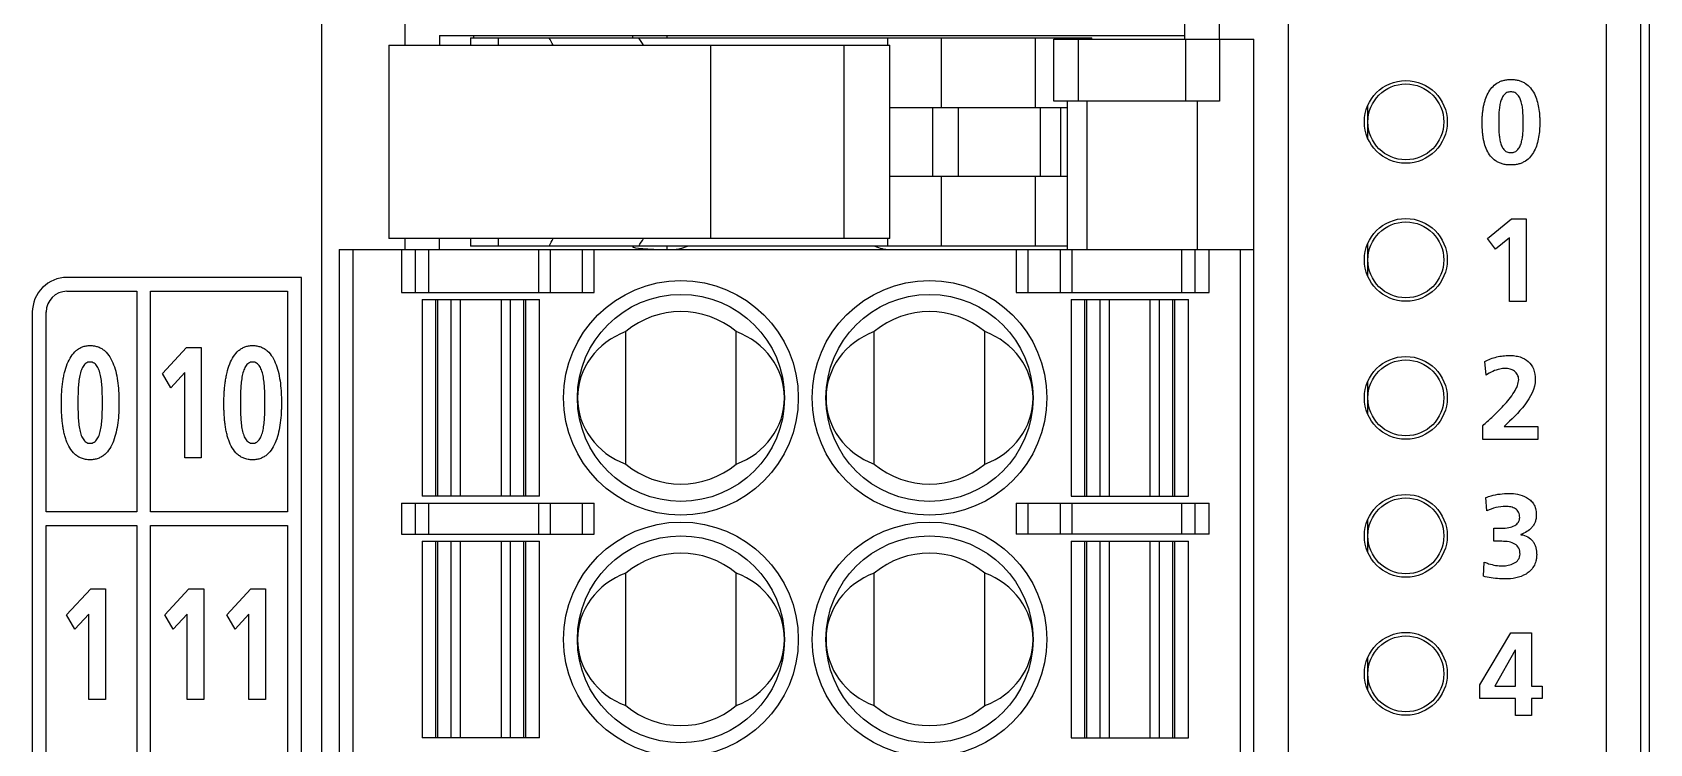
# Model space of a CAD drawing. Extents: x 174.2 to 222.4, y 163.3 to 260.6.
# Drawn here: x 198.98 to 222.41, y 200.47 to 210.78 of the extents above; entities that cross this region are included whole.
import ezdxf

# ---------------------------------------------------------------- set-up
doc = ezdxf.new("R2010")
doc.units = 0
doc.header["$LTSCALE"] = 23.1
doc.layers.get('0').update_dxf_attribs({"linetype": 'CONTINUOUS'})

msp = doc.modelspace()

# ---------------------------------------------------------------- linework, layer by layer
at = {"color": 7, "linetype": 'Continuous'}
for p, q in [((221.773, 257.635), (221.773, 167.635)), ((222.273, 257.135), (222.273, 168.135)), ((203.173, 172.235), (203.173, 250.235)), ((217.173, 172.235), (217.173, 250.235)), ((222.405, 179.335), (222.405, 217.335)), ((204.373, 211.895), (204.373, 210.595)), ((215.673, 210.685), (215.673, 211.785)), ((216.173, 210.685), (216.173, 211.785)), ((204.873, 210.735), (215.673, 210.735)), ((204.873, 210.735), (204.873, 210.595)), ((205.324, 210.705), (214.323, 210.705)), ((205.324, 210.705), (205.324, 210.595)), ((205.373, 210.705), (205.373, 210.735)), ((205.723, 210.705), (205.723, 210.595)), ((207.673, 210.735), (207.673, 210.705)), ((208.173, 210.705), (208.173, 210.735)), ((211.371, 210.595), (211.371, 210.705)), ((212.148, 209.695), (212.148, 210.705)), ((213.51, 209.695), (213.51, 210.705)), ((213.773, 210.685), (216.673, 210.685)), ((213.773, 209.785), (213.773, 210.685)), ((214.124, 210.705), (214.124, 210.685)), ((214.131, 209.785), (214.131, 210.685)), ((214.323, 210.685), (214.323, 210.705)), ((215.68, 210.685), (215.68, 209.785)), ((216.173, 210.685), (216.173, 209.785)), ((216.673, 172.285), (216.673, 210.685)), ((204.14, 210.595), (211.4, 210.595)), ((204.14, 210.595), (204.14, 207.795)), ((208.806, 207.795), (208.806, 210.595)), ((210.73, 210.595), (210.73, 207.795)), ((211.4, 207.795), (211.4, 210.595)), ((211.4, 209.695), (213.973, 209.695)), ((212.019, 209.695), (212.019, 208.695)), ((212.389, 209.695), (212.389, 208.695)), ((213.578, 209.695), (213.578, 208.695)), ((216.173, 209.785), (213.773, 209.785)), ((213.875, 208.695), (213.875, 209.695)), ((213.973, 207.635), (213.973, 209.785)), ((214.259, 207.635), (214.259, 209.785)), ((215.852, 209.785), (215.852, 207.635)), ((218.323, 209.485), (218.323, 209.724)), ((218.323, 209.247), (218.323, 209.484)), ((213.875, 208.695), (211.4, 208.695)), ((212.148, 207.685), (212.148, 208.695)), ((213.51, 207.685), (213.51, 208.695)), ((213.973, 208.695), (213.881, 208.695)), ((220.054, 207.797), (220.404, 208.079)), ((220.404, 208.079), (220.617, 208.079)), ((220.617, 208.079), (220.617, 206.881)), ((220.377, 207.806), (220.174, 207.641)), ((220.377, 206.881), (220.377, 207.806)), ((203.423, 207.635), (216.673, 207.635)), ((203.423, 207.635), (203.423, 175.335)), ((203.623, 175.335), (203.623, 207.635)), ((211.4, 207.795), (204.14, 207.795)), ((204.323, 207.635), (204.323, 207.01)), ((204.373, 207.795), (204.373, 207.635)), ((204.523, 207.635), (204.523, 207.01)), ((204.723, 207.01), (204.723, 207.635)), ((204.873, 207.635), (204.873, 207.795)), ((205.324, 207.795), (205.324, 207.685)), ((213.973, 207.685), (205.324, 207.685)), ((205.723, 207.795), (205.723, 207.685)), ((206.308, 207.635), (206.308, 207.01)), ((206.481, 207.01), (206.481, 207.635)), ((206.943, 207.635), (206.943, 207.01)), ((207.116, 207.01), (207.116, 207.635)), ((207.673, 207.685), (207.673, 207.679)), ((208.173, 207.635), (208.173, 207.685)), ((211.371, 207.685), (211.371, 207.795)), ((213.231, 207.635), (213.231, 207.01)), ((213.404, 207.01), (213.404, 207.635)), ((213.866, 207.635), (213.866, 207.01)), ((214.039, 207.01), (214.039, 207.635)), ((215.623, 207.635), (215.623, 207.01)), ((215.823, 207.01), (215.823, 207.635)), ((216.023, 207.01), (216.023, 207.635)), ((216.473, 207.635), (216.473, 175.335)), ((218.323, 207.485), (218.323, 207.724)), ((220.174, 207.641), (220.054, 207.797)), ((218.323, 207.247), (218.323, 207.484)), ((202.875, 207.23), (199.477, 207.23)), ((202.875, 179.237), (202.875, 207.23)), ((199.477, 207.03), (200.489, 207.03)), ((200.489, 207.03), (200.489, 203.833)), ((200.689, 207.03), (202.675, 207.03)), ((200.689, 203.833), (200.689, 207.03)), ((202.675, 207.03), (202.675, 203.833)), ((204.323, 207.01), (207.116, 207.01)), ((204.623, 206.91), (206.323, 206.91)), ((204.623, 206.91), (204.623, 204.06)), ((204.823, 204.06), (204.823, 206.91)), ((204.848, 206.91), (204.848, 204.06)), ((205.046, 204.06), (205.046, 206.91)), ((205.176, 206.91), (205.176, 204.06)), ((205.771, 204.06), (205.771, 206.91)), ((205.901, 206.91), (205.901, 204.06)), ((206.099, 204.06), (206.099, 206.91)), ((206.123, 206.91), (206.123, 204.06)), ((206.323, 204.06), (206.323, 206.91)), ((213.231, 207.01), (216.023, 207.01)), ((214.023, 206.91), (215.723, 206.91)), ((214.023, 206.91), (214.023, 204.06)), ((214.223, 204.06), (214.223, 206.91)), ((214.248, 206.91), (214.248, 204.06)), ((214.446, 204.06), (214.446, 206.91)), ((214.576, 206.91), (214.576, 204.06)), ((215.171, 204.06), (215.171, 206.91)), ((215.301, 206.91), (215.301, 204.06)), ((215.499, 204.06), (215.499, 206.91)), ((215.523, 206.91), (215.523, 204.06)), ((215.723, 204.06), (215.723, 206.91)), ((220.617, 206.881), (220.377, 206.881)), ((198.977, 206.73), (198.977, 179.737)), ((199.177, 203.833), (199.177, 206.73)), ((207.573, 204.525), (207.573, 206.446)), ((209.173, 204.525), (209.173, 206.446)), ((211.173, 204.525), (211.173, 206.446)), ((212.773, 204.525), (212.773, 206.446)), ((200.861, 205.84), (201.212, 206.216)), ((201.212, 206.216), (201.425, 206.216)), ((201.425, 206.216), (201.425, 204.615)), ((220.035, 205.815), (220.016, 206.014)), ((200.982, 205.631), (200.861, 205.84)), ((201.184, 205.851), (200.982, 205.631)), ((201.184, 204.615), (201.184, 205.851)), ((218.323, 205.485), (218.323, 205.724)), ((218.323, 205.247), (218.323, 205.484)), ((219.989, 204.881), (219.989, 205.082)), ((220.296, 205.07), (220.786, 205.07)), ((220.786, 205.07), (220.786, 204.881)), ((220.786, 204.881), (219.989, 204.881)), ((201.425, 204.615), (201.184, 204.615)), ((206.323, 204.06), (204.623, 204.06)), ((214.023, 204.06), (215.723, 204.06)), ((200.489, 203.833), (199.177, 203.833)), ((202.675, 203.833), (200.689, 203.833)), ((204.323, 203.96), (207.116, 203.96)), ((204.323, 203.96), (204.323, 203.51)), ((204.523, 203.96), (204.523, 203.51)), ((204.723, 203.51), (204.723, 203.96)), ((206.308, 203.96), (206.308, 203.51)), ((206.481, 203.51), (206.481, 203.96)), ((206.943, 203.96), (206.943, 203.51)), ((207.116, 203.51), (207.116, 203.96)), ((213.231, 203.96), (216.023, 203.96)), ((213.231, 203.96), (213.231, 203.51)), ((213.404, 203.51), (213.404, 203.96)), ((213.866, 203.96), (213.866, 203.51)), ((214.039, 203.51), (214.039, 203.96)), ((215.623, 203.96), (215.623, 203.51)), ((215.823, 203.51), (215.823, 203.96)), ((216.023, 203.51), (216.023, 203.96)), ((220.047, 203.847), (220.034, 204.04)), ((199.177, 203.633), (200.489, 203.633)), ((199.177, 200.332), (199.177, 203.633)), ((200.489, 203.633), (200.489, 200.332)), ((200.689, 203.633), (202.675, 203.633)), ((200.689, 200.332), (200.689, 203.633)), ((202.675, 203.633), (202.675, 200.332)), ((218.323, 203.485), (218.323, 203.724)), ((220.147, 203.595), (220.257, 203.595)), ((220.147, 203.406), (220.147, 203.595)), ((204.323, 203.51), (207.116, 203.51)), ((204.623, 203.41), (206.323, 203.41)), ((204.623, 203.41), (204.623, 200.56)), ((204.823, 200.56), (204.823, 203.41)), ((204.848, 203.41), (204.848, 200.56)), ((205.046, 200.56), (205.046, 203.41)), ((205.176, 203.41), (205.176, 200.56)), ((205.771, 200.56), (205.771, 203.41)), ((205.901, 203.41), (205.901, 200.56)), ((206.099, 200.56), (206.099, 203.41)), ((206.123, 203.41), (206.123, 200.56)), ((206.323, 200.56), (206.323, 203.41)), ((216.023, 203.51), (213.231, 203.51)), ((214.023, 203.41), (215.723, 203.41)), ((214.023, 203.41), (214.023, 200.56)), ((214.223, 200.56), (214.223, 203.41)), ((214.248, 203.41), (214.248, 200.56)), ((214.446, 200.56), (214.446, 203.41)), ((214.576, 203.41), (214.576, 200.56)), ((215.171, 200.56), (215.171, 203.41)), ((215.301, 203.41), (215.301, 200.56)), ((215.499, 200.56), (215.499, 203.41)), ((215.523, 203.41), (215.523, 200.56)), ((215.723, 200.56), (215.723, 203.41)), ((218.323, 203.247), (218.323, 203.484)), ((220.264, 203.406), (220.147, 203.406)), ((220.54, 203.506), (220.54, 203.502)), ((207.573, 201.025), (207.573, 202.946)), ((209.173, 201.025), (209.173, 202.946)), ((211.173, 201.025), (211.173, 202.946)), ((212.773, 201.025), (212.773, 202.946)), ((219.996, 202.9), (220.01, 203.104)), ((199.473, 202.34), (199.824, 202.716)), ((199.824, 202.716), (200.037, 202.716)), ((200.037, 202.716), (200.037, 201.115)), ((200.896, 202.34), (201.246, 202.716)), ((201.246, 202.716), (201.459, 202.716)), ((201.459, 202.716), (201.459, 201.115)), ((201.793, 202.34), (202.143, 202.716)), ((202.143, 202.716), (202.356, 202.716)), ((202.356, 202.716), (202.356, 201.115)), ((199.594, 202.131), (199.473, 202.34)), ((199.796, 202.351), (199.594, 202.131)), ((199.796, 201.115), (199.796, 202.351)), ((201.016, 202.131), (200.896, 202.34)), ((201.219, 202.351), (201.016, 202.131)), ((201.219, 201.115), (201.219, 202.351)), ((201.913, 202.131), (201.793, 202.34)), ((202.115, 202.351), (201.913, 202.131)), ((202.115, 201.115), (202.115, 202.351)), ((219.946, 201.324), (220.394, 202.079)), ((220.394, 202.079), (220.693, 202.079)), ((220.693, 202.079), (220.693, 201.308)), ((218.323, 201.485), (218.323, 201.724)), ((220.459, 201.828), (220.163, 201.308)), ((220.463, 201.828), (220.459, 201.828)), ((220.463, 201.308), (220.463, 201.828)), ((218.323, 201.247), (218.323, 201.484)), ((219.946, 201.13), (219.946, 201.324)), ((220.163, 201.308), (220.463, 201.308)), ((220.693, 201.308), (220.846, 201.308)), ((220.846, 201.308), (220.846, 201.13)), ((200.037, 201.115), (199.796, 201.115)), ((201.459, 201.115), (201.219, 201.115)), ((202.356, 201.115), (202.115, 201.115)), ((220.463, 201.13), (219.946, 201.13)), ((220.463, 200.881), (220.463, 201.13)), ((220.846, 201.13), (220.693, 201.13)), ((220.693, 201.13), (220.693, 200.881)), ((220.693, 200.881), (220.463, 200.881)), ((206.323, 200.56), (204.623, 200.56)), ((214.023, 200.56), (215.723, 200.56))]:
    msp.add_line(p, q, dxfattribs=at)
for centre, radius in [((218.873, 209.485), 0.6), ((218.873, 209.485), 0.55), ((218.873, 207.485), 0.6), ((218.873, 207.485), 0.55), ((208.373, 205.485), 1.7), ((211.973, 205.485), 1.7), ((208.373, 205.485), 1.5), ((211.973, 205.485), 1.5), ((218.873, 205.485), 0.6), ((218.873, 205.485), 0.55), ((218.873, 203.485), 0.6), ((218.873, 203.485), 0.55), ((208.373, 201.985), 1.7), ((211.973, 201.985), 1.7), ((208.373, 201.985), 1.5), ((211.973, 201.985), 1.5), ((218.873, 201.485), 0.6), ((218.873, 201.485), 0.55)]:
    msp.add_circle(centre, radius, dxfattribs=at)
for centre, radius, start, end in [((203.916, 209.292), 2.915, 26.5634, 29.0074), ((205.337, 209.116), 2.899, 30.6779, 33.2404), ((203.923, 209.095), 2.907, 330.9893, 333.4399), ((205.337, 209.275), 2.899, 326.7596, 329.3221), ((208.248, 208.135), 0.5, 270, 295.8419), ((211.398, 208.135), 0.5, 244.1581, 270), ((199.478, 206.729), 0.301, 90.0428, 179.9243), ((208.373, 205.485), 1.25, 50.2082, 129.7918), ((211.973, 205.485), 1.25, 50.2082, 129.7918), ((208.373, 205.485), 1.25, 230.2082, 309.7918), ((211.973, 205.485), 1.25, 230.2082, 309.7918), ((208.373, 201.985), 1.25, 50.2082, 129.7918), ((211.973, 201.985), 1.25, 50.2082, 129.7918), ((208.373, 201.985), 1.25, 230.2082, 309.7918), ((211.973, 201.985), 1.25, 230.2082, 309.7918)]:
    msp.add_arc(centre, radius, start, end, dxfattribs=at)
for centre, major_axis, ratio, start_param, end_param in [((208.173, 207.679), (0.5, 0), 0.087489, 3.141593, 4.712389), ((207.979, 205.485), (1.105, 0), 0.93405, 1.94622, 4.336965), ((208.768, 205.485), (1.105, 0), 0.93405, 5.087813, 7.478558), ((211.579, 205.485), (1.105, 0), 0.93405, 1.94622, 4.336965), ((212.368, 205.485), (1.105, 0), 0.93405, 5.087813, 7.478558), ((207.979, 201.985), (1.105, 0), 0.93405, 1.94622, 4.336965), ((208.768, 201.985), (1.105, 0), 0.93405, 5.087813, 7.478558), ((211.579, 201.985), (1.105, 0), 0.93405, 1.94622, 4.336965), ((212.368, 201.985), (1.105, 0), 0.93405, 5.087813, 7.478558)]:
    msp.add_ellipse(centre, major_axis=major_axis, ratio=ratio, start_param=start_param, end_param=end_param, dxfattribs=at)
for points, knots in [([(219.979, 209.477), (219.979, 209.479), (219.979, 209.484), (219.979, 209.493), (219.979, 209.51), (219.98, 209.533), (219.981, 209.561), (219.984, 209.599), (219.989, 209.646), (219.997, 209.701), (220.009, 209.754), (220.028, 209.822), (220.061, 209.901), (220.116, 209.984), (220.178, 210.038), (220.235, 210.07), (220.284, 210.087), (220.327, 210.096), (220.365, 210.099), (220.395, 210.1), (220.426, 210.099), (220.465, 210.096), (220.512, 210.086), (220.563, 210.068), (220.622, 210.035), (220.684, 209.979), (220.739, 209.893), (220.776, 209.796), (220.799, 209.691), (220.809, 209.602), (220.813, 209.53), (220.813, 209.494), (220.813, 209.477)], [0, 0, 0, 0, 0.004166, 0.008337, 0.016689, 0.033423, 0.050174, 0.066911, 0.100234, 0.133189, 0.165596, 0.197316, 0.258315, 0.316297, 0.372896, 0.401808, 0.431869, 0.463765, 0.480631, 0.49822, 0.517159, 0.535222, 0.569097, 0.600673, 0.630737, 0.688883, 0.747773, 0.809076, 0.872585, 0.936914, 0.968762, 1, 1, 1, 1]), ([(220.573, 209.477), (220.573, 209.522), (220.572, 209.591), (220.565, 209.685), (220.552, 209.756), (220.532, 209.82), (220.506, 209.866), (220.478, 209.894), (220.453, 209.91), (220.425, 209.919), (220.394, 209.922), (220.364, 209.919), (220.336, 209.91), (220.312, 209.894), (220.285, 209.866), (220.259, 209.82), (220.239, 209.756), (220.227, 209.685), (220.219, 209.591), (220.219, 209.522), (220.219, 209.477)], [0, 0, 0, 0, 0.12777, 0.198191, 0.267291, 0.331678, 0.389658, 0.416779, 0.443541, 0.47117, 0.501186, 0.530572, 0.557678, 0.584035, 0.610863, 0.668514, 0.732768, 0.801822, 0.872231, 1, 1, 1, 1]), ([(220.813, 209.477), (220.813, 209.459), (220.813, 209.424), (220.809, 209.352), (220.799, 209.263), (220.775, 209.16), (220.737, 209.064), (220.683, 208.979), (220.62, 208.924), (220.561, 208.892), (220.511, 208.874), (220.465, 208.864), (220.425, 208.861), (220.393, 208.86), (220.361, 208.861), (220.319, 208.865), (220.271, 208.874), (220.219, 208.894), (220.159, 208.928), (220.097, 208.986), (220.044, 209.074), (220.016, 209.155), (220, 209.223), (219.991, 209.274), (219.985, 209.326), (219.982, 209.369), (219.98, 209.403), (219.979, 209.424), (219.979, 209.441), (219.979, 209.453), (219.979, 209.463), (219.979, 209.471), (219.979, 209.475), (219.979, 209.477)], [0, 0, 0, 0, 0.031308, 0.063146, 0.127276, 0.190439, 0.251354, 0.309906, 0.367805, 0.397763, 0.429225, 0.462954, 0.480923, 0.499752, 0.519727, 0.53869, 0.574015, 0.606658, 0.637505, 0.696657, 0.756066, 0.817298, 0.848487, 0.879785, 0.910917, 0.941568, 0.956605, 0.971388, 0.97867, 0.985869, 0.992982, 0.996503, 1, 1, 1, 1]), ([(220.219, 209.477), (220.219, 209.433), (220.219, 209.364), (220.227, 209.272), (220.238, 209.202), (220.258, 209.139), (220.284, 209.093), (220.312, 209.065), (220.336, 209.05), (220.364, 209.041), (220.394, 209.038), (220.425, 209.041), (220.454, 209.05), (220.478, 209.065), (220.506, 209.093), (220.533, 209.139), (220.553, 209.202), (220.565, 209.272), (220.573, 209.364), (220.573, 209.433), (220.573, 209.477)], [0, 0, 0, 0, 0.126775, 0.196845, 0.265659, 0.329798, 0.387553, 0.414572, 0.441247, 0.468812, 0.498796, 0.529416, 0.557511, 0.584598, 0.611916, 0.670008, 0.734283, 0.803142, 0.873224, 1, 1, 1, 1]), ([(199.398, 205.411), (199.398, 205.412), (199.398, 205.415), (199.398, 205.422), (199.398, 205.433), (199.398, 205.455), (199.399, 205.486), (199.4, 205.524), (199.403, 205.574), (199.408, 205.636), (199.416, 205.71), (199.428, 205.781), (199.447, 205.871), (199.479, 205.975), (199.533, 206.085), (199.595, 206.159), (199.654, 206.202), (199.702, 206.226), (199.747, 206.238), (199.784, 206.242), (199.814, 206.244), (199.845, 206.242), (199.885, 206.237), (199.932, 206.225), (199.983, 206.2), (200.043, 206.155), (200.106, 206.077), (200.159, 205.964), (200.195, 205.835), (200.218, 205.697), (200.228, 205.577), (200.232, 205.482), (200.232, 205.434), (200.232, 205.411)], [0, 0, 0, 0, 0.002282, 0.004564, 0.009134, 0.018284, 0.036615, 0.054957, 0.073275, 0.109697, 0.145611, 0.180765, 0.214932, 0.279524, 0.338463, 0.392192, 0.417957, 0.443726, 0.470306, 0.484197, 0.498636, 0.514166, 0.529027, 0.557226, 0.584281, 0.611097, 0.666478, 0.726623, 0.791785, 0.860606, 0.93089, 0.965769, 1, 1, 1, 1]), ([(201.752, 205.411), (201.752, 205.412), (201.752, 205.415), (201.752, 205.422), (201.752, 205.433), (201.752, 205.455), (201.753, 205.486), (201.754, 205.524), (201.757, 205.574), (201.762, 205.636), (201.77, 205.71), (201.782, 205.781), (201.801, 205.871), (201.833, 205.975), (201.887, 206.085), (201.949, 206.159), (202.007, 206.202), (202.056, 206.226), (202.1, 206.238), (202.138, 206.242), (202.168, 206.244), (202.199, 206.242), (202.239, 206.237), (202.286, 206.225), (202.337, 206.2), (202.397, 206.155), (202.46, 206.077), (202.512, 205.964), (202.549, 205.835), (202.572, 205.697), (202.582, 205.577), (202.585, 205.482), (202.586, 205.434), (202.586, 205.411)], [0, 0, 0, 0, 0.002282, 0.004565, 0.009134, 0.018284, 0.036615, 0.054958, 0.073276, 0.109698, 0.145611, 0.180764, 0.214928, 0.279512, 0.338439, 0.392151, 0.417908, 0.44367, 0.470246, 0.484135, 0.498573, 0.514119, 0.528993, 0.557212, 0.58428, 0.611103, 0.666487, 0.726629, 0.791786, 0.860605, 0.930889, 0.965769, 1, 1, 1, 1]), ([(199.992, 205.411), (199.992, 205.471), (199.991, 205.564), (199.984, 205.689), (199.972, 205.783), (199.952, 205.868), (199.926, 205.93), (199.898, 205.968), (199.873, 205.989), (199.845, 206.002), (199.814, 206.006), (199.783, 206.002), (199.754, 205.989), (199.731, 205.968), (199.703, 205.93), (199.677, 205.868), (199.658, 205.783), (199.646, 205.689), (199.638, 205.564), (199.638, 205.471), (199.638, 205.411)], [0, 0, 0, 0, 0.134993, 0.209239, 0.281701, 0.348192, 0.405643, 0.430832, 0.454201, 0.476902, 0.500696, 0.524085, 0.546461, 0.569594, 0.594622, 0.651902, 0.718328, 0.790767, 0.865007, 1, 1, 1, 1]), ([(202.346, 205.411), (202.346, 205.471), (202.345, 205.564), (202.338, 205.689), (202.326, 205.783), (202.306, 205.868), (202.28, 205.93), (202.251, 205.968), (202.227, 205.989), (202.199, 206.002), (202.167, 206.006), (202.136, 206.002), (202.108, 205.989), (202.084, 205.968), (202.057, 205.93), (202.031, 205.868), (202.012, 205.783), (202, 205.689), (201.992, 205.564), (201.992, 205.471), (201.992, 205.411)], [0, 0, 0, 0, 0.134993, 0.20924, 0.281704, 0.348202, 0.405672, 0.430879, 0.454275, 0.477012, 0.500851, 0.524195, 0.546535, 0.569641, 0.594651, 0.651913, 0.718331, 0.790768, 0.865007, 1, 1, 1, 1]), ([(220.016, 206.014), (220.071, 206.042), (220.159, 206.074), (220.265, 206.093), (220.326, 206.099), (220.384, 206.101), (220.452, 206.097), (220.547, 206.076), (220.653, 206.022), (220.735, 205.9), (220.748, 205.802), (220.748, 205.75)], [0, 0, 0, 0, 0.193566, 0.291072, 0.339619, 0.387898, 0.474093, 0.553164, 0.695537, 0.835526, 1, 1, 1, 1]), ([(219.989, 205.082), (220.031, 205.122), (220.135, 205.215), (220.293, 205.371), (220.422, 205.525), (220.491, 205.655), (220.511, 205.733), (220.505, 205.787), (220.488, 205.832), (220.448, 205.876), (220.383, 205.905), (220.336, 205.911), (220.312, 205.911)], [0, 0, 0, 0, 0.152887, 0.366754, 0.582184, 0.674689, 0.752608, 0.786467, 0.817363, 0.875988, 0.936621, 1, 1, 1, 1]), ([(220.312, 205.911), (220.287, 205.911), (220.188, 205.9), (220.097, 205.855), (220.035, 205.815)], [0, 0, 0, 0, 0.254763, 1, 1, 1, 1]), ([(220.748, 205.75), (220.748, 205.618), (220.6, 205.355), (220.4, 205.171), (220.296, 205.07)], [0, 0, 0, 0, 0.474668, 1, 1, 1, 1]), ([(200.232, 205.411), (200.232, 205.387), (200.232, 205.34), (200.228, 205.245), (200.218, 205.126), (200.194, 204.989), (200.157, 204.862), (200.104, 204.75), (200.042, 204.674), (199.981, 204.63), (199.931, 204.606), (199.884, 204.593), (199.845, 204.588), (199.813, 204.587), (199.78, 204.588), (199.738, 204.594), (199.69, 204.607), (199.637, 204.633), (199.576, 204.68), (199.514, 204.76), (199.472, 204.854), (199.447, 204.937), (199.431, 205.003), (199.419, 205.072), (199.41, 205.141), (199.404, 205.21), (199.401, 205.268), (199.399, 205.313), (199.398, 205.341), (199.398, 205.363), (199.398, 205.379), (199.398, 205.392), (199.398, 205.402), (199.398, 205.407), (199.398, 205.409), (199.398, 205.411)], [0, 0, 0, 0, 0.034342, 0.069249, 0.139387, 0.207881, 0.272638, 0.332403, 0.387502, 0.414218, 0.441189, 0.469298, 0.484103, 0.499565, 0.516, 0.531655, 0.561167, 0.589261, 0.616935, 0.6737, 0.734831, 0.767125, 0.800318, 0.834139, 0.868259, 0.90231, 0.935898, 0.952389, 0.968606, 0.976595, 0.984495, 0.992299, 0.996163, 0.998085, 1, 1, 1, 1]), ([(199.638, 205.411), (199.638, 205.352), (199.638, 205.261), (199.646, 205.138), (199.657, 205.045), (199.677, 204.961), (199.702, 204.9), (199.73, 204.863), (199.754, 204.842), (199.782, 204.829), (199.814, 204.825), (199.845, 204.829), (199.874, 204.842), (199.898, 204.862), (199.927, 204.9), (199.953, 204.961), (199.972, 205.045), (199.984, 205.138), (199.992, 205.261), (199.992, 205.352), (199.992, 205.411)], [0, 0, 0, 0, 0.134044, 0.208017, 0.280299, 0.346679, 0.404071, 0.429255, 0.452644, 0.475399, 0.499291, 0.523594, 0.54668, 0.57031, 0.595659, 0.653225, 0.719672, 0.791977, 0.865955, 1, 1, 1, 1]), ([(202.586, 205.411), (202.586, 205.387), (202.585, 205.34), (202.582, 205.245), (202.571, 205.126), (202.548, 204.989), (202.511, 204.862), (202.458, 204.75), (202.396, 204.674), (202.335, 204.63), (202.285, 204.606), (202.238, 204.593), (202.198, 204.588), (202.166, 204.587), (202.134, 204.588), (202.092, 204.594), (202.043, 204.607), (201.991, 204.633), (201.929, 204.68), (201.868, 204.76), (201.826, 204.854), (201.801, 204.937), (201.785, 205.003), (201.773, 205.072), (201.764, 205.141), (201.758, 205.21), (201.755, 205.268), (201.753, 205.313), (201.752, 205.341), (201.752, 205.363), (201.752, 205.379), (201.752, 205.392), (201.752, 205.402), (201.752, 205.407), (201.752, 205.409), (201.752, 205.411)], [0, 0, 0, 0, 0.034345, 0.069254, 0.139395, 0.207889, 0.272646, 0.33241, 0.387515, 0.41424, 0.441225, 0.469356, 0.484174, 0.499653, 0.516073, 0.531715, 0.561204, 0.589279, 0.61694, 0.67369, 0.734818, 0.767111, 0.800306, 0.834128, 0.86825, 0.902304, 0.935894, 0.952386, 0.968604, 0.976593, 0.984494, 0.992298, 0.996162, 0.998085, 1, 1, 1, 1]), ([(201.992, 205.411), (201.992, 205.352), (201.992, 205.261), (202, 205.138), (202.011, 205.045), (202.031, 204.961), (202.056, 204.9), (202.084, 204.863), (202.108, 204.842), (202.136, 204.829), (202.167, 204.825), (202.199, 204.829), (202.228, 204.842), (202.252, 204.862), (202.281, 204.9), (202.306, 204.961), (202.326, 205.045), (202.338, 205.138), (202.346, 205.261), (202.346, 205.352), (202.346, 205.411)], [0, 0, 0, 0, 0.134044, 0.208016, 0.280296, 0.346668, 0.404041, 0.429206, 0.452568, 0.475287, 0.499134, 0.523482, 0.546605, 0.570262, 0.595629, 0.653215, 0.719669, 0.791976, 0.865955, 1, 1, 1, 1]), ([(220.034, 204.04), (220.058, 204.05), (220.166, 204.086), (220.281, 204.1), (220.369, 204.1)], [0, 0, 0, 0, 0.233242, 1, 1, 1, 1]), ([(220.369, 204.1), (220.41, 204.1), (220.497, 204.092), (220.604, 204.057), (220.68, 204.004), (220.726, 203.949), (220.751, 203.891), (220.762, 203.837), (220.764, 203.798), (220.763, 203.764), (220.758, 203.727), (220.748, 203.686), (220.726, 203.642), (220.689, 203.592), (220.627, 203.543), (220.57, 203.517), (220.54, 203.506)], [0, 0, 0, 0, 0.130529, 0.273844, 0.346037, 0.419599, 0.498826, 0.54272, 0.590665, 0.62172, 0.650944, 0.704991, 0.755123, 0.803366, 0.899603, 1, 1, 1, 1]), ([(220.523, 203.753), (220.523, 203.779), (220.514, 203.829), (220.462, 203.883), (220.393, 203.907), (220.343, 203.911), (220.317, 203.911)], [0, 0, 0, 0, 0.263934, 0.491342, 0.732919, 1, 1, 1, 1]), ([(220.257, 203.595), (220.294, 203.595), (220.36, 203.6), (220.448, 203.627), (220.51, 203.679), (220.523, 203.729), (220.523, 203.753)], [0, 0, 0, 0, 0.320468, 0.579656, 0.792019, 1, 1, 1, 1]), ([(220.528, 203.219), (220.528, 203.249), (220.518, 203.309), (220.454, 203.373), (220.364, 203.402), (220.299, 203.406), (220.264, 203.406)], [0, 0, 0, 0, 0.248068, 0.466001, 0.710123, 1, 1, 1, 1]), ([(220.54, 203.502), (220.575, 203.498), (220.641, 203.478), (220.705, 203.421), (220.738, 203.366), (220.756, 203.32), (220.764, 203.279), (220.768, 203.244), (220.769, 203.209), (220.767, 203.168), (220.756, 203.107), (220.729, 203.041), (220.679, 202.977), (220.594, 202.913), (220.467, 202.87), (220.362, 202.86), (220.31, 202.86)], [0, 0, 0, 0, 0.099754, 0.189701, 0.234793, 0.281162, 0.329432, 0.354417, 0.379993, 0.428319, 0.472784, 0.553369, 0.628268, 0.702014, 0.851982, 1, 1, 1, 1]), ([(220.276, 203.049), (220.303, 203.049), (220.36, 203.056), (220.44, 203.083), (220.509, 203.135), (220.528, 203.192), (220.528, 203.219)], [0, 0, 0, 0, 0.245927, 0.507528, 0.754368, 1, 1, 1, 1]), ([(220.31, 202.86), (220.283, 202.86), (220.177, 202.864), (220.071, 202.878), (219.996, 202.9)], [0, 0, 0, 0, 0.254665, 1, 1, 1, 1]), ([(220.01, 203.104), (220.03, 203.096), (220.116, 203.065), (220.207, 203.049), (220.276, 203.049)], [0, 0, 0, 0, 0.245424, 1, 1, 1, 1])]:
    msp.add_open_spline(points, degree=3, knots=knots, dxfattribs=at)
for points in [[(199.477, 207.23), (199.35, 207.23), (199.085, 207.122), (198.977, 206.857), (198.977, 206.73)], [(220.317, 203.911), (220.225, 203.911), (220.13, 203.888), (220.047, 203.847)]]:
    msp.add_open_spline(points, degree=3, dxfattribs=at)

doc.saveas('drawing.dxf')
